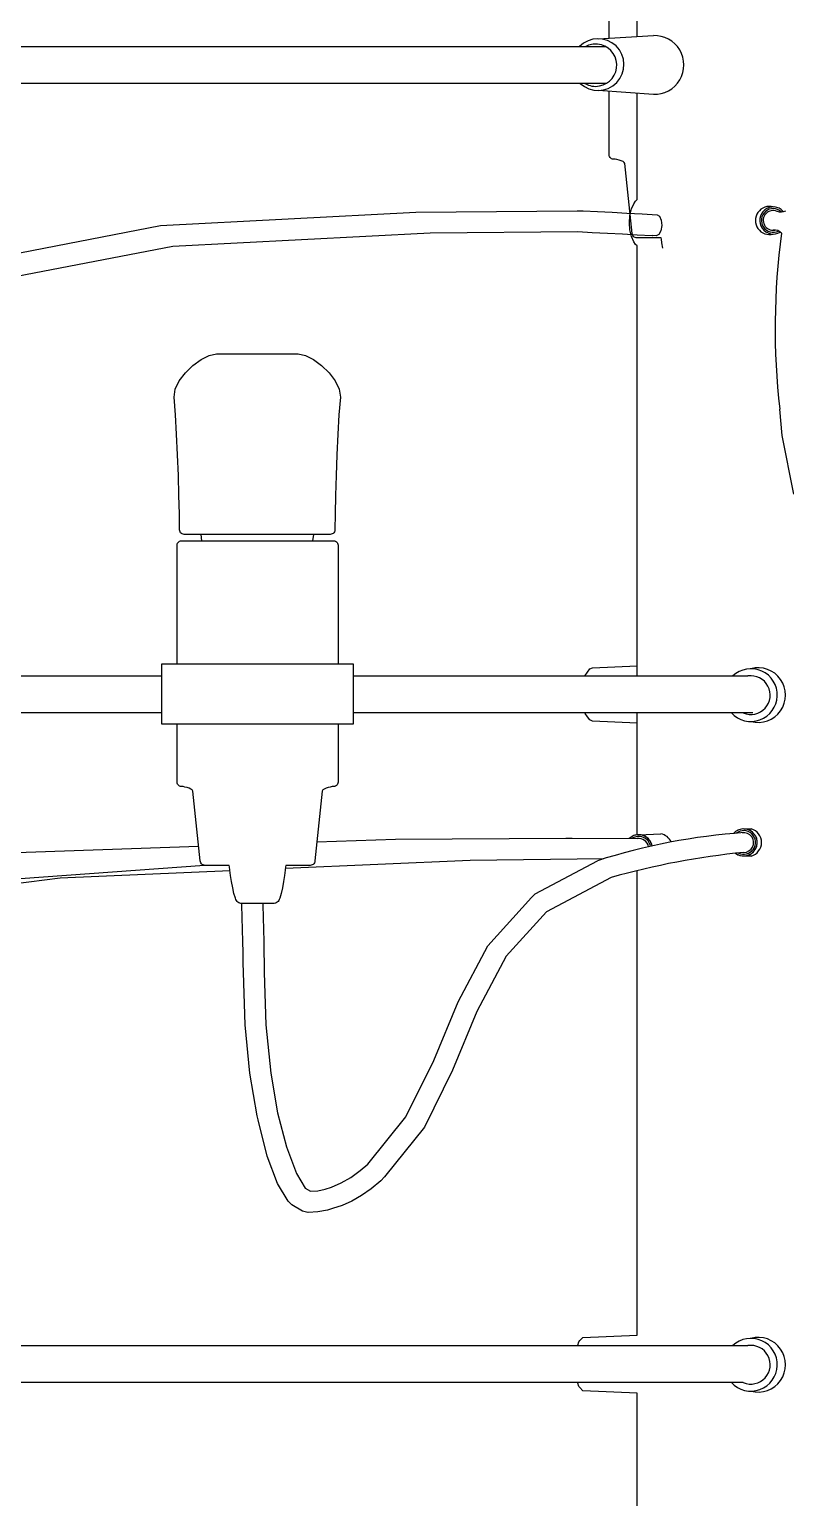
# Model space of a CAD drawing. Header units: millimetres. Extents: x 112 to 8820, y -2365 to 5002.
# Drawn here: x 1523.7 to 1634.3, y -480.4 to -265.7 of the extents above; entities that cross this region are included whole.
import ezdxf

# ---------------------------------------------------------------- set-up
doc = ezdxf.new("R2010")
doc.units = ezdxf.units.MM

# ---------------------------------------------------------------- blocks, each defined once
blk = doc.blocks.new('2097-30_el')
at = {"extrusion": (2.53485e-19, -0.001462, 0.999999)}
for p, q in [((-2.088, 39.732, 0.058), (-2.088, 44.813, 0.066)), ((-2.658, 39.697, 0.058), (-1.849, 39.742, 0.058)), ((-26.924, 39.582, 0.058), (-2.719, 39.582, 0.058)), ((-26.924, 39.582, 0.058), (-2.546, 39.582, 0.058)), ((-2.719, 39.041, 0.057), (-26.924, 39.041, 0.057)), ((-2.538, 39.041, 0.057), (-26.924, 39.041, 0.057)), ((-1.849, 38.883, 0.057), (-2.658, 38.938, 0.058)), ((-2.088, 37.344, 0.055), (-2.088, 38.899, 0.057)), ((-2.088, 37.344, 0.055), (-2.088, 38.899, 0.057)), ((-2.192, 37.111, 0.054), (-2.169, 37.207, 0.054)), ((-2.192, 37.111, 0.054), (-2.169, 37.207, 0.054)), ((-2.169, 37.207, 0.054), (-2.134, 37.283, 0.055)), ((-2.169, 37.207, 0.054), (-2.134, 37.283, 0.055)), ((-2.134, 37.283, 0.055), (-2.108, 37.322, 0.055)), ((-2.134, 37.283, 0.055), (-2.108, 37.322, 0.055)), ((-2.108, 37.322, 0.055), (-2.088, 37.344, 0.055)), ((-2.108, 37.322, 0.055), (-2.088, 37.344, 0.055)), ((-2.199, 37.005, 0.054), (-2.192, 37.111, 0.054)), ((-2.199, 37.005, 0.054), (-2.192, 37.111, 0.054)), ((-2.192, 36.899, 0.054), (-2.199, 37.005, 0.054)), ((-2.192, 36.899, 0.054), (-2.199, 37.005, 0.054)), ((-2.169, 36.803, 0.054), (-2.192, 36.899, 0.054)), ((-2.169, 36.803, 0.054), (-2.192, 36.899, 0.054)), ((-2.134, 36.727, 0.054), (-2.169, 36.803, 0.054)), ((-2.134, 36.727, 0.054), (-2.169, 36.803, 0.054)), ((-2.108, 36.688, 0.054), (-2.134, 36.727, 0.054)), ((-2.108, 36.688, 0.054), (-2.134, 36.727, 0.054)), ((-2.088, 36.666, 0.054), (-2.108, 36.688, 0.054)), ((-2.088, 36.666, 0.054), (-2.108, 36.688, 0.054)), ((-2.088, 30.525, 0.045), (-2.088, 36.666, 0.054)), ((-2.088, 30.376, 0.044), (-2.088, 36.666, 0.054)), ((-9.038, 30.376, 0.044), (-9.038, 30.556, 0.045)), ((-9.038, 30.556, 0.045), (-9.015, 30.556, 0.045)), ((-9.038, 29.669, 0.043), (-9.038, 30.556, 0.045)), ((-9.038, 30.556, 0.045), (-9.015, 30.556, 0.045)), ((-9.015, 30.556, 0.045), (-8.932, 30.556, 0.045)), ((-9.015, 30.556, 0.045), (-8.932, 30.556, 0.045)), ((-8.932, 30.556, 0.045), (-8.792, 30.556, 0.045)), ((-8.932, 30.556, 0.045), (-8.792, 30.556, 0.045)), ((-8.792, 30.556, 0.045), (-8.602, 30.556, 0.045)), ((-8.792, 30.556, 0.045), (-8.602, 30.556, 0.045)), ((-8.602, 30.556, 0.045), (-8.37, 30.556, 0.045)), ((-8.602, 30.556, 0.045), (-8.37, 30.556, 0.045)), ((-8.37, 30.556, 0.045), (-8.105, 30.556, 0.045)), ((-8.37, 30.556, 0.045), (-8.105, 30.556, 0.045)), ((-8.105, 30.556, 0.045), (-7.821, 30.556, 0.045)), ((-8.105, 30.556, 0.045), (-7.821, 30.556, 0.045)), ((-7.821, 30.556, 0.045), (-7.528, 30.556, 0.045)), ((-7.821, 30.556, 0.045), (-7.528, 30.556, 0.045)), ((-7.528, 30.556, 0.045), (-7.24, 30.556, 0.045)), ((-7.528, 30.556, 0.045), (-7.24, 30.556, 0.045)), ((-7.24, 30.556, 0.045), (-6.97, 30.556, 0.045)), ((-7.24, 30.556, 0.045), (-6.97, 30.556, 0.045)), ((-6.97, 30.556, 0.045), (-6.728, 30.556, 0.045)), ((-6.97, 30.556, 0.045), (-6.728, 30.556, 0.045)), ((-6.728, 30.556, 0.045), (-6.527, 30.556, 0.045)), ((-6.728, 30.556, 0.045), (-6.527, 30.556, 0.045)), ((-6.527, 30.556, 0.045), (-6.374, 30.556, 0.045)), ((-6.527, 30.556, 0.045), (-6.374, 30.556, 0.045)), ((-6.374, 30.556, 0.045), (-6.276, 30.556, 0.045)), ((-6.374, 30.556, 0.045), (-6.276, 30.556, 0.045)), ((-6.276, 30.556, 0.045), (-6.238, 30.556, 0.045)), ((-6.276, 30.556, 0.045), (-6.238, 30.556, 0.045)), ((-6.238, 30.556, 0.045), (-6.238, 29.669, 0.043)), ((-6.238, 30.556, 0.045), (-6.238, 29.669, 0.043)), ((-2.777, 30.478, 0.045), (-2.737, 30.497, 0.045)), ((-2.777, 30.478, 0.045), (-2.737, 30.497, 0.045)), ((-2.737, 30.497, 0.045), (-2.088, 30.525, 0.045)), ((-2.737, 30.497, 0.045), (-2.088, 30.525, 0.045)), ((-33.66, 30.376, 0.044), (-9.038, 30.376, 0.044)), ((-30.86, 30.376, 0.044), (-9.038, 30.376, 0.044)), ((-6.238, 30.376, 0.044), (-0.465, 30.376, 0.044)), ((-6.238, 30.376, 0.044), (-0.465, 30.376, 0.044)), ((-2.849, 30.376, 0.044), (-2.846, 30.384, 0.044)), ((-2.849, 30.376, 0.044), (-2.846, 30.384, 0.044)), ((-2.846, 30.384, 0.044), (-2.814, 30.433, 0.045)), ((-2.846, 30.384, 0.044), (-2.814, 30.433, 0.045)), ((-2.814, 30.433, 0.045), (-2.777, 30.478, 0.045)), ((-2.814, 30.433, 0.045), (-2.777, 30.478, 0.045)), ((-9.038, 29.835, 0.044), (-33.66, 29.835, 0.044)), ((-9.038, 29.835, 0.044), (-33.66, 29.835, 0.044)), ((-9.038, 29.669, 0.043), (-9.038, 29.835, 0.044)), ((-9.038, 29.669, 0.043), (-9.038, 29.835, 0.044)), ((-9.015, 29.669, 0.043), (-9.038, 29.669, 0.043)), ((-9.015, 29.669, 0.043), (-9.038, 29.669, 0.043)), ((-8.932, 29.669, 0.043), (-9.015, 29.669, 0.043)), ((-8.932, 29.669, 0.043), (-9.015, 29.669, 0.043)), ((-8.792, 29.669, 0.043), (-8.932, 29.669, 0.043)), ((-8.792, 29.669, 0.043), (-8.932, 29.669, 0.043)), ((-8.602, 29.669, 0.043), (-8.792, 29.669, 0.043)), ((-8.602, 29.669, 0.043), (-8.792, 29.669, 0.043)), ((-8.37, 29.669, 0.043), (-8.602, 29.669, 0.043)), ((-8.37, 29.669, 0.043), (-8.602, 29.669, 0.043)), ((-8.105, 29.669, 0.043), (-8.37, 29.669, 0.043)), ((-8.105, 29.669, 0.043), (-8.37, 29.669, 0.043)), ((-7.821, 29.669, 0.043), (-8.105, 29.669, 0.043)), ((-7.821, 29.669, 0.043), (-8.105, 29.669, 0.043)), ((-7.528, 29.669, 0.043), (-7.821, 29.669, 0.043)), ((-7.528, 29.669, 0.043), (-7.821, 29.669, 0.043)), ((-7.24, 29.669, 0.043), (-7.528, 29.669, 0.043)), ((-7.24, 29.669, 0.043), (-7.528, 29.669, 0.043)), ((-6.97, 29.669, 0.043), (-7.24, 29.669, 0.043)), ((-6.97, 29.669, 0.043), (-7.24, 29.669, 0.043)), ((-6.728, 29.669, 0.043), (-6.97, 29.669, 0.043)), ((-6.728, 29.669, 0.043), (-6.97, 29.669, 0.043)), ((-6.527, 29.669, 0.043), (-6.728, 29.669, 0.043)), ((-6.527, 29.669, 0.043), (-6.728, 29.669, 0.043)), ((-6.374, 29.669, 0.043), (-6.527, 29.669, 0.043)), ((-6.374, 29.669, 0.043), (-6.527, 29.669, 0.043)), ((-6.276, 29.669, 0.043), (-6.374, 29.669, 0.043)), ((-6.276, 29.669, 0.043), (-6.374, 29.669, 0.043)), ((-6.238, 29.669, 0.043), (-6.276, 29.669, 0.043)), ((-6.238, 29.669, 0.043), (-6.276, 29.669, 0.043)), ((-0.395, 29.835, 0.044), (-6.238, 29.835, 0.044)), ((-0.395, 29.835, 0.044), (-6.238, 29.835, 0.044)), ((-2.846, 29.827, 0.044), (-2.849, 29.835, 0.044)), ((-2.846, 29.827, 0.044), (-2.849, 29.835, 0.044)), ((-2.814, 29.778, 0.044), (-2.846, 29.827, 0.044)), ((-2.814, 29.778, 0.044), (-2.846, 29.827, 0.044)), ((-2.777, 29.733, 0.043), (-2.814, 29.778, 0.044)), ((-2.777, 29.733, 0.043), (-2.814, 29.778, 0.044)), ((-2.737, 29.714, 0.043), (-2.777, 29.733, 0.043)), ((-2.737, 29.714, 0.043), (-2.777, 29.733, 0.043)), ((-2.088, 29.686, 0.043), (-2.737, 29.714, 0.043)), ((-2.088, 29.686, 0.043), (-2.737, 29.714, 0.043)), ((-2.088, 29.686, 0.043), (-2.088, 29.835, 0.044)), ((-2.088, 28.197, 0.041), (-2.088, 29.686, 0.043)), ((-2.088, 28.052, 0.041), (-2.088, 29.686, 0.043)), ((-2.063, 28.054, 0.041), (-1.739, 28.068, 0.041)), ((-2.088, 20.735, 0.03), (-2.088, 27.528, 0.04)), ((-2.088, 20.735, 0.03), (-2.088, 27.528, 0.04)), ((-2.953, 20.589, 0.03), (-2.94, 20.638, 0.03)), ((-2.953, 20.589, 0.03), (-2.94, 20.638, 0.03)), ((-2.94, 20.638, 0.03), (-2.925, 20.655, 0.03)), ((-2.94, 20.638, 0.03), (-2.925, 20.655, 0.03)), ((-2.925, 20.655, 0.03), (-2.881, 20.702, 0.03)), ((-2.925, 20.655, 0.03), (-2.881, 20.702, 0.03)), ((-2.881, 20.702, 0.03), (-2.088, 20.735, 0.03)), ((-2.881, 20.702, 0.03), (-2.088, 20.735, 0.03)), ((-11.279, 20.582, 0.03), (-2.954, 20.582, 0.03)), ((-11.279, 20.582, 0.03), (-0.707, 20.582, 0.03)), ((-9.957, 20.582, 0.03), (-0.465, 20.582, 0.03)), ((-2.954, 20.582, 0.03), (-2.953, 20.589, 0.03)), ((-2.954, 20.582, 0.03), (-2.953, 20.589, 0.03)), ((-2.954, 20.041, 0.029), (-11.279, 20.041, 0.029)), ((-0.534, 20.041, 0.03), (-11.279, 20.041, 0.029)), ((-2.953, 20.034, 0.029), (-2.954, 20.041, 0.029)), ((-2.953, 20.034, 0.029), (-2.954, 20.041, 0.029)), ((-2.94, 19.985, 0.029), (-2.953, 20.034, 0.029)), ((-2.94, 19.985, 0.029), (-2.953, 20.034, 0.029)), ((-2.925, 19.968, 0.029), (-2.94, 19.985, 0.029)), ((-2.925, 19.968, 0.029), (-2.94, 19.985, 0.029)), ((-2.881, 19.921, 0.029), (-2.925, 19.968, 0.029)), ((-2.881, 19.921, 0.029), (-2.925, 19.968, 0.029)), ((-2.088, 19.888, 0.029), (-2.881, 19.921, 0.029)), ((-2.088, 19.888, 0.029), (-2.881, 19.921, 0.029)), ((-2.088, 18.411, 0.027), (-2.088, 19.888, 0.029)), ((-2.088, 18.411, 0.027), (-2.088, 19.888, 0.029)), ((-2.088, 18.195, 0.027), (-2.088, 18.411, 0.027))]:
    blk.add_line(p, q, dxfattribs=at)
at = {"extrusion": (-9.36861e-18, -0.001462, 0.999999)}
for p, q in [((-2.496, 39.706, 0.058), (-2.496, 40.488, 0.059)), ((-2.496, 38.001, 0.056), (-2.496, 38.927, 0.057)), ((-2.495, 37.986, 0.056), (-2.496, 38.001, 0.056)), ((-2.49, 37.972, 0.056), (-2.495, 37.986, 0.056)), ((-2.482, 37.96, 0.056), (-2.49, 37.972, 0.056)), ((-2.472, 37.949, 0.055), (-2.482, 37.96, 0.056)), ((-2.459, 37.942, 0.055), (-2.472, 37.949, 0.055)), ((-2.446, 37.937, 0.055), (-2.459, 37.942, 0.055)), ((-2.431, 37.935, 0.055), (-2.446, 37.937, 0.055)), ((-2.409, 37.933, 0.055), (-2.431, 37.935, 0.055)), ((-2.381, 37.929, 0.055), (-2.409, 37.933, 0.055)), ((-2.35, 37.921, 0.055), (-2.381, 37.929, 0.055)), ((-2.32, 37.911, 0.055), (-2.35, 37.921, 0.055)), ((-2.293, 37.899, 0.055), (-2.32, 37.911, 0.055)), ((-2.274, 37.885, 0.055), (-2.293, 37.899, 0.055)), ((-2.265, 37.87, 0.055), (-2.274, 37.885, 0.055)), ((-2.159, 36.847, 0.054), (-2.265, 37.87, 0.055)), ((-2.156, 36.832, 0.054), (-2.159, 36.847, 0.054)), ((-2.15, 36.818, 0.054), (-2.156, 36.832, 0.054)), ((-2.141, 36.806, 0.054), (-2.15, 36.818, 0.054)), ((-2.13, 36.796, 0.054), (-2.141, 36.806, 0.054)), ((-2.117, 36.789, 0.054), (-2.13, 36.796, 0.054)), ((-2.102, 36.784, 0.054), (-2.117, 36.789, 0.054)), ((-2.087, 36.782, 0.054), (-2.102, 36.784, 0.054)), ((-2.068, 36.782, 0.054), (-2.087, 36.782, 0.054)), ((-2.017, 36.782, 0.054), (-2.068, 36.782, 0.054)), ((-1.935, 36.782, 0.054), (-2.017, 36.782, 0.054)), ((-1.826, 36.782, 0.054), (-1.935, 36.782, 0.054)), ((-1.733, 36.782, 0.054), (-1.826, 36.782, 0.054)), ((-1.73, 36.763, 0.054), (-1.733, 36.782, 0.054)), ((-1.723, 36.71, 0.054), (-1.73, 36.763, 0.054)), ((-1.712, 36.635, 0.054), (-1.723, 36.71, 0.054))]:
    blk.add_line(p, q, dxfattribs=at)
at = {"extrusion": (6.18747e-19, -0.001462, 0.999999)}
for p, q in [((-9.06, 36.967, 0.054), (-5.321, 37.162, 0.054)), ((-5.321, 37.162, 0.054), (-2.962, 37.181, 0.054)), ((-2.962, 37.181, 0.054), (-2.95, 37.18, 0.054)), ((-2.95, 37.18, 0.054), (-2.875, 37.181, 0.054)), ((-2.875, 37.181, 0.054), (-2.664, 37.169, 0.054)), ((-2.664, 37.169, 0.054), (-2.452, 37.158, 0.054)), ((-2.452, 37.158, 0.054), (-2.235, 37.146, 0.054)), ((-11.589, 36.472, 0.053), (-9.06, 36.967, 0.054)), ((-2.235, 37.146, 0.054), (-2.015, 37.135, 0.054)), ((-2.015, 37.135, 0.054), (-1.792, 37.123, 0.054)), ((-1.792, 37.123, 0.054), (-1.757, 37.1, 0.054)), ((-1.757, 37.1, 0.054), (-1.733, 37.042, 0.054)), ((-1.727, 36.964, 0.054), (-1.741, 36.887, 0.054)), ((-1.733, 37.042, 0.054), (-1.727, 36.964, 0.054)), ((-5.112, 36.852, 0.054), (-8.879, 36.658, 0.054)), ((-2.952, 36.87, 0.054), (-5.112, 36.852, 0.054)), ((-2.743, 36.859, 0.054), (-2.952, 36.87, 0.054)), ((-2.521, 36.847, 0.054), (-2.743, 36.859, 0.054)), ((-2.301, 36.836, 0.054), (-2.521, 36.847, 0.054)), ((-2.084, 36.824, 0.054), (-2.301, 36.836, 0.054)), ((-1.867, 36.813, 0.054), (-2.084, 36.824, 0.054)), ((-1.862, 36.816, 0.054), (-1.867, 36.813, 0.054)), ((-1.808, 36.813, 0.054), (-1.862, 36.816, 0.054)), ((-1.771, 36.832, 0.054), (-1.808, 36.813, 0.054)), ((-1.741, 36.887, 0.054), (-1.771, 36.832, 0.054)), ((-8.879, 36.658, 0.054), (-11.415, 36.171, 0.053))]:
    blk.add_line(p, q, dxfattribs=at)
at = {"extrusion": (7.10779e-18, -0.001462, 0.999999)}
for p, q in [((-8.583, 34.919, 0.051), (-8.463, 35.006, 0.051)), ((-8.463, 35.006, 0.051), (-8.344, 35.064, 0.051)), ((-8.344, 35.064, 0.051), (-8.239, 35.086, 0.051)), ((-8.239, 35.086, 0.051), (-8.221, 35.086, 0.051)), ((-8.221, 35.086, 0.051), (-8.166, 35.086, 0.051)), ((-8.166, 35.086, 0.051), (-8.078, 35.086, 0.051)), ((-8.078, 35.086, 0.051), (-7.963, 35.086, 0.051)), ((-7.963, 35.086, 0.051), (-7.827, 35.086, 0.051)), ((-7.827, 35.086, 0.051), (-7.68, 35.086, 0.051)), ((-7.68, 35.086, 0.051), (-7.529, 35.086, 0.051)), ((-7.529, 35.086, 0.051), (-7.386, 35.086, 0.051)), ((-7.386, 35.086, 0.051), (-7.259, 35.086, 0.051)), ((-7.259, 35.086, 0.051), (-7.155, 35.086, 0.051)), ((-7.155, 35.086, 0.051), (-7.082, 35.086, 0.051)), ((-7.082, 35.086, 0.051), (-7.044, 35.086, 0.051)), ((-7.044, 35.086, 0.051), (-7.043, 35.086, 0.051)), ((-7.043, 35.086, 0.051), (-6.939, 35.064, 0.051)), ((-6.939, 35.064, 0.051), (-6.821, 35.006, 0.051)), ((-6.821, 35.006, 0.051), (-6.701, 34.919, 0.051)), ((-8.785, 34.693, 0.051), (-8.694, 34.812, 0.051)), ((-8.694, 34.812, 0.051), (-8.583, 34.919, 0.051)), ((-6.701, 34.919, 0.051), (-6.591, 34.812, 0.051)), ((-6.591, 34.812, 0.051), (-6.501, 34.693, 0.051)), ((-8.844, 34.57, 0.051), (-8.785, 34.693, 0.051)), ((-6.501, 34.693, 0.051), (-6.443, 34.57, 0.051)), ((-8.859, 34.452, 0.05), (-8.844, 34.57, 0.051)), ((-8.839, 34.196, 0.05), (-8.859, 34.452, 0.05)), ((-6.427, 34.452, 0.05), (-6.447, 34.196, 0.05)), ((-6.443, 34.57, 0.051), (-6.427, 34.452, 0.05)), ((-8.822, 33.912, 0.05), (-8.839, 34.196, 0.05)), ((-6.447, 34.196, 0.05), (-6.464, 33.912, 0.05)), ((-8.808, 33.612, 0.049), (-8.822, 33.912, 0.05)), ((-6.464, 33.912, 0.05), (-6.478, 33.612, 0.049)), ((-8.796, 33.309, 0.049), (-8.808, 33.612, 0.049)), ((-6.478, 33.612, 0.049), (-6.49, 33.309, 0.049)), ((-8.788, 33.016, 0.048), (-8.796, 33.309, 0.049)), ((-6.49, 33.309, 0.049), (-6.498, 33.016, 0.048)), ((-8.782, 32.746, 0.048), (-8.788, 33.016, 0.048)), ((-6.498, 33.016, 0.048), (-6.504, 32.746, 0.048)), ((-8.779, 32.512, 0.048), (-8.782, 32.746, 0.048)), ((-6.504, 32.746, 0.048), (-6.507, 32.512, 0.048)), ((-8.777, 32.497, 0.048), (-8.779, 32.512, 0.048)), ((-8.771, 32.483, 0.047), (-8.777, 32.497, 0.048)), ((-8.763, 32.471, 0.047), (-8.771, 32.483, 0.047)), ((-8.752, 32.461, 0.047), (-8.763, 32.471, 0.047)), ((-8.74, 32.453, 0.047), (-8.752, 32.461, 0.047)), ((-8.725, 32.449, 0.047), (-8.74, 32.453, 0.047)), ((-8.71, 32.447, 0.047), (-8.725, 32.449, 0.047)), ((-8.677, 32.447, 0.047), (-8.71, 32.447, 0.047)), ((-8.58, 32.447, 0.047), (-8.677, 32.447, 0.047)), ((-6.82, 32.447, 0.047), (-8.58, 32.447, 0.047)), ((-8.451, 32.354, 0.047), (-8.464, 32.447, 0.047)), ((-6.82, 32.447, 0.047), (-6.833, 32.354, 0.047)), ((-6.776, 32.447, 0.047), (-6.82, 32.447, 0.047)), ((-6.645, 32.447, 0.047), (-6.776, 32.447, 0.047)), ((-6.577, 32.447, 0.047), (-6.645, 32.447, 0.047)), ((-6.576, 32.447, 0.047), (-6.577, 32.447, 0.047)), ((-6.56, 32.449, 0.047), (-6.576, 32.447, 0.047)), ((-6.546, 32.453, 0.047), (-6.56, 32.449, 0.047)), ((-6.533, 32.461, 0.047), (-6.546, 32.453, 0.047)), ((-6.523, 32.471, 0.047), (-6.533, 32.461, 0.047)), ((-6.514, 32.483, 0.047), (-6.523, 32.471, 0.047)), ((-6.509, 32.497, 0.048), (-6.514, 32.483, 0.047)), ((-6.507, 32.512, 0.048), (-6.509, 32.497, 0.048))]:
    blk.add_line(p, q, dxfattribs=at)
at = {"extrusion": (8.13041e-19, -0.001462, 0.999999)}
for p, q in [((0.037, 33.891, 0.05), (0, 34.276, 0.05)), ((0.206, 33.036, 0.048), (0.037, 33.891, 0.05))]:
    blk.add_line(p, q, dxfattribs=at)
at = {"extrusion": (-8.66594e-18, -0.001462, 0.999999)}
for p, q in [((-8.815, 32.288, 0.047), (-8.813, 32.303, 0.047)), ((-8.815, 30.556, 0.045), (-8.815, 32.288, 0.047)), ((-8.813, 32.303, 0.047), (-8.808, 32.317, 0.047)), ((-8.808, 32.317, 0.047), (-8.801, 32.329, 0.047)), ((-8.801, 32.329, 0.047), (-8.791, 32.339, 0.047)), ((-8.791, 32.339, 0.047), (-8.778, 32.347, 0.047)), ((-8.778, 32.347, 0.047), (-8.765, 32.352, 0.047)), ((-8.765, 32.352, 0.047), (-8.749, 32.354, 0.047)), ((-8.749, 32.354, 0.047), (-8.731, 32.354, 0.047)), ((-8.731, 32.354, 0.047), (-8.665, 32.354, 0.047)), ((-8.665, 32.354, 0.047), (-8.554, 32.354, 0.047)), ((-8.554, 32.354, 0.047), (-8.403, 32.354, 0.047)), ((-8.403, 32.354, 0.047), (-8.219, 32.354, 0.047)), ((-8.219, 32.354, 0.047), (-8.009, 32.354, 0.047)), ((-8.009, 32.354, 0.047), (-7.783, 32.354, 0.047)), ((-7.783, 32.354, 0.047), (-7.551, 32.354, 0.047)), ((-7.551, 32.354, 0.047), (-7.322, 32.354, 0.047)), ((-7.322, 32.354, 0.047), (-7.107, 32.354, 0.047)), ((-7.107, 32.354, 0.047), (-6.916, 32.354, 0.047)), ((-6.916, 32.354, 0.047), (-6.756, 32.354, 0.047)), ((-6.756, 32.354, 0.047), (-6.634, 32.354, 0.047)), ((-6.634, 32.354, 0.047), (-6.557, 32.354, 0.047)), ((-6.557, 32.354, 0.047), (-6.526, 32.354, 0.047)), ((-6.526, 32.354, 0.047), (-6.511, 32.352, 0.047)), ((-6.511, 32.352, 0.047), (-6.497, 32.347, 0.047)), ((-6.497, 32.347, 0.047), (-6.485, 32.339, 0.047)), ((-6.485, 32.339, 0.047), (-6.475, 32.329, 0.047)), ((-6.475, 32.329, 0.047), (-6.467, 32.317, 0.047)), ((-6.467, 32.317, 0.047), (-6.462, 32.303, 0.047)), ((-6.462, 32.303, 0.047), (-6.461, 32.288, 0.047)), ((-6.461, 32.288, 0.047), (-6.461, 30.556, 0.045)), ((-8.815, 28.824, 0.042), (-8.815, 29.669, 0.043)), ((-6.461, 29.669, 0.043), (-6.461, 28.824, 0.042)), ((-8.813, 28.809, 0.042), (-8.815, 28.824, 0.042)), ((-8.808, 28.795, 0.042), (-8.813, 28.809, 0.042)), ((-8.801, 28.783, 0.042), (-8.808, 28.795, 0.042)), ((-8.791, 28.773, 0.042), (-8.801, 28.783, 0.042)), ((-6.475, 28.783, 0.042), (-6.485, 28.773, 0.042)), ((-6.467, 28.795, 0.042), (-6.475, 28.783, 0.042)), ((-6.462, 28.809, 0.042), (-6.467, 28.795, 0.042)), ((-6.461, 28.824, 0.042), (-6.462, 28.809, 0.042)), ((-8.778, 28.765, 0.042), (-8.791, 28.773, 0.042)), ((-8.765, 28.76, 0.042), (-8.778, 28.765, 0.042)), ((-8.749, 28.759, 0.042), (-8.765, 28.76, 0.042)), ((-8.728, 28.757, 0.042), (-8.749, 28.759, 0.042)), ((-8.7, 28.752, 0.042), (-8.728, 28.757, 0.042)), ((-8.669, 28.745, 0.042), (-8.7, 28.752, 0.042)), ((-8.639, 28.735, 0.042), (-8.669, 28.745, 0.042)), ((-8.612, 28.722, 0.042), (-8.639, 28.735, 0.042)), ((-8.593, 28.709, 0.042), (-8.612, 28.722, 0.042)), ((-8.584, 28.693, 0.042), (-8.593, 28.709, 0.042)), ((-8.478, 27.671, 0.04), (-8.584, 28.693, 0.042)), ((-6.692, 28.693, 0.042), (-6.798, 27.671, 0.04)), ((-6.683, 28.709, 0.042), (-6.692, 28.693, 0.042)), ((-6.664, 28.722, 0.042), (-6.683, 28.709, 0.042)), ((-6.637, 28.735, 0.042), (-6.664, 28.722, 0.042)), ((-6.607, 28.745, 0.042), (-6.637, 28.735, 0.042)), ((-6.576, 28.752, 0.042), (-6.607, 28.745, 0.042)), ((-6.548, 28.757, 0.042), (-6.576, 28.752, 0.042)), ((-6.526, 28.759, 0.042), (-6.548, 28.757, 0.042)), ((-6.511, 28.76, 0.042), (-6.526, 28.759, 0.042)), ((-6.497, 28.765, 0.042), (-6.511, 28.76, 0.042)), ((-6.485, 28.773, 0.042), (-6.497, 28.765, 0.042)), ((-8.475, 27.656, 0.04), (-8.478, 27.671, 0.04)), ((-8.469, 27.642, 0.04), (-8.475, 27.656, 0.04)), ((-8.46, 27.63, 0.04), (-8.469, 27.642, 0.04)), ((-8.449, 27.62, 0.04), (-8.46, 27.63, 0.04)), ((-8.436, 27.612, 0.04), (-8.449, 27.62, 0.04)), ((-8.421, 27.607, 0.04), (-8.436, 27.612, 0.04)), ((-8.406, 27.606, 0.04), (-8.421, 27.607, 0.04)), ((-8.393, 27.606, 0.04), (-8.406, 27.606, 0.04)), ((-8.348, 27.606, 0.04), (-8.393, 27.606, 0.04)), ((-8.271, 27.606, 0.04), (-8.348, 27.606, 0.04)), ((-8.167, 27.606, 0.04), (-8.271, 27.606, 0.04)), ((-8.052, 27.606, 0.04), (-8.167, 27.606, 0.04)), ((-8.049, 27.586, 0.04), (-8.052, 27.606, 0.04)), ((-8.042, 27.534, 0.04), (-8.049, 27.586, 0.04)), ((-8.032, 27.459, 0.04), (-8.042, 27.534, 0.04)), ((-7.234, 27.534, 0.04), (-7.244, 27.459, 0.04)), ((-7.227, 27.586, 0.04), (-7.234, 27.534, 0.04)), ((-7.224, 27.606, 0.04), (-7.227, 27.586, 0.04)), ((-7.139, 27.606, 0.04), (-7.224, 27.606, 0.04)), ((-7.028, 27.606, 0.04), (-7.139, 27.606, 0.04)), ((-6.945, 27.606, 0.04), (-7.028, 27.606, 0.04)), ((-6.891, 27.606, 0.04), (-6.945, 27.606, 0.04)), ((-6.87, 27.606, 0.04), (-6.891, 27.606, 0.04)), ((-6.854, 27.607, 0.04), (-6.87, 27.606, 0.04)), ((-6.84, 27.612, 0.04), (-6.854, 27.607, 0.04)), ((-6.827, 27.62, 0.04), (-6.84, 27.612, 0.04)), ((-6.816, 27.63, 0.04), (-6.827, 27.62, 0.04)), ((-6.807, 27.642, 0.04), (-6.816, 27.63, 0.04)), ((-6.801, 27.656, 0.04), (-6.807, 27.642, 0.04)), ((-6.798, 27.671, 0.04), (-6.801, 27.656, 0.04)), ((-8.018, 27.37, 0.04), (-8.032, 27.459, 0.04)), ((-8.001, 27.279, 0.04), (-8.018, 27.37, 0.04)), ((-7.983, 27.193, 0.04), (-8.001, 27.279, 0.04)), ((-7.275, 27.279, 0.04), (-7.293, 27.193, 0.04)), ((-7.258, 27.37, 0.04), (-7.275, 27.279, 0.04)), ((-7.244, 27.459, 0.04), (-7.258, 27.37, 0.04)), ((-7.963, 27.124, 0.04), (-7.983, 27.193, 0.04)), ((-7.956, 27.107, 0.04), (-7.963, 27.124, 0.04)), ((-7.947, 27.091, 0.04), (-7.956, 27.107, 0.04)), ((-7.937, 27.077, 0.04), (-7.947, 27.091, 0.04)), ((-7.925, 27.066, 0.04), (-7.937, 27.077, 0.04)), ((-7.912, 27.057, 0.04), (-7.925, 27.066, 0.04)), ((-7.351, 27.066, 0.04), (-7.364, 27.057, 0.04)), ((-7.339, 27.077, 0.04), (-7.351, 27.066, 0.04)), ((-7.329, 27.091, 0.04), (-7.339, 27.077, 0.04)), ((-7.32, 27.107, 0.04), (-7.329, 27.091, 0.04)), ((-7.313, 27.124, 0.04), (-7.32, 27.107, 0.04)), ((-7.293, 27.193, 0.04), (-7.313, 27.124, 0.04)), ((-7.898, 27.051, 0.04), (-7.912, 27.057, 0.04)), ((-7.883, 27.049, 0.04), (-7.898, 27.051, 0.04)), ((-7.879, 27.049, 0.04), (-7.883, 27.049, 0.04)), ((-7.864, 27.049, 0.04), (-7.879, 27.049, 0.04)), ((-7.84, 27.049, 0.04), (-7.864, 27.049, 0.04)), ((-7.807, 27.049, 0.04), (-7.84, 27.049, 0.04)), ((-7.766, 27.049, 0.04), (-7.807, 27.049, 0.04)), ((-7.72, 27.049, 0.04), (-7.766, 27.049, 0.04)), ((-7.67, 27.049, 0.04), (-7.72, 27.049, 0.04)), ((-7.619, 27.049, 0.04), (-7.67, 27.049, 0.04)), ((-7.568, 27.049, 0.04), (-7.619, 27.049, 0.04)), ((-7.521, 27.049, 0.04), (-7.568, 27.049, 0.04)), ((-7.479, 27.049, 0.04), (-7.521, 27.049, 0.04)), ((-7.443, 27.049, 0.04), (-7.479, 27.049, 0.04)), ((-7.417, 27.049, 0.04), (-7.443, 27.049, 0.04)), ((-7.399, 27.049, 0.04), (-7.417, 27.049, 0.04)), ((-7.393, 27.049, 0.04), (-7.399, 27.049, 0.04)), ((-7.378, 27.051, 0.04), (-7.393, 27.049, 0.04)), ((-7.364, 27.057, 0.04), (-7.378, 27.051, 0.04))]:
    blk.add_line(p, q, dxfattribs=at)
for p, q in [((-0.528, 28.139, -0.163), (-0.418, 28.139, -0.163)), ((-0.528, 27.743, -0.163), (-0.418, 27.743, -0.163))]:
    blk.add_line(p, q)
at = {"extrusion": (5.06096e-19, -0.001462, 0.999999)}
for p, q in [((-6.769, 27.948, 0.041), (-5.621, 27.988, 0.041)), ((-5.621, 27.988, 0.041), (-3.13, 28.006, 0.041)), ((-3.13, 28.006, 0.041), (-3.035, 28.002, 0.041)), ((-3.035, 28.002, 0.041), (-2.085, 27.998, 0.244)), ((-13.065, 27.729, 0.041), (-8.501, 27.888, 0.041)), ((-2.572, 27.703, 0.202), (-4.529, 27.678, 0.04)), ((-8.041, 27.526, 0.04), (-10.524, 27.419, 0.04)), ((-4.529, 27.678, 0.04), (-7.23, 27.561, 0.04)), ((-3.578, 27.19, 0.04), (-2.668, 27.673, 0.04)), ((-10.524, 27.419, 0.04), (-14.578, 26.903, 0.039)), ((-2.466, 27.429, 0.04), (-3.412, 26.927, 0.039)), ((-4.272, 26.43, 0.039), (-3.632, 27.134, 0.04)), ((-3.632, 27.134, 0.04), (-3.578, 27.19, 0.04)), ((-7.866, 27.028, 0.04), (-7.866, 27.049, 0.04)), ((-7.861, 26.845, 0.039), (-7.866, 27.028, 0.04)), ((-7.856, 26.666, 0.039), (-7.861, 26.845, 0.039)), ((-7.561, 27.049, 0.04), (-7.56, 27.028, 0.04)), ((-7.56, 27.028, 0.04), (-7.555, 26.845, 0.039)), ((-7.555, 26.845, 0.039), (-7.551, 26.666, 0.039)), ((-3.412, 26.927, 0.039), (-4, 26.28, 0.038)), ((-7.852, 26.493, 0.039), (-7.856, 26.666, 0.039)), ((-7.551, 26.666, 0.039), (-7.547, 26.493, 0.039)), ((-7.849, 26.331, 0.039), (-7.852, 26.493, 0.039)), ((-7.547, 26.493, 0.039), (-7.544, 26.331, 0.039)), ((-4.706, 25.611, 0.037), (-4.272, 26.43, 0.039)), ((-7.847, 26.179, 0.038), (-7.849, 26.331, 0.039)), ((-7.544, 26.331, 0.039), (-7.542, 26.179, 0.038)), ((-4, 26.28, 0.038), (-4.432, 25.467, 0.037)), ((-7.846, 26.041, 0.038), (-7.847, 26.179, 0.038)), ((-7.82, 25.272, 0.037), (-7.846, 26.041, 0.038)), ((-7.542, 26.179, 0.038), (-7.541, 26.041, 0.038)), ((-7.541, 26.041, 0.038), (-7.515, 25.272, 0.037)), ((-5.062, 24.753, 0.036), (-4.706, 25.611, 0.037)), ((-4.432, 25.467, 0.037), (-4.787, 24.609, 0.036)), ((-7.749, 24.565, 0.036), (-7.82, 25.272, 0.037)), ((-7.515, 25.272, 0.037), (-7.443, 24.565, 0.036)), ((-5.467, 23.927, 0.035), (-5.062, 24.753, 0.036)), ((-7.642, 23.942, 0.035), (-7.749, 24.565, 0.036)), ((-7.443, 24.565, 0.036), (-7.344, 23.988, 0.035)), ((-4.787, 24.609, 0.036), (-5.195, 23.777, 0.035)), ((-7.63, 23.883, 0.035), (-7.642, 23.942, 0.035)), ((-7.496, 23.355, 0.034), (-7.63, 23.883, 0.035)), ((-7.344, 23.988, 0.035), (-7.217, 23.489, 0.034)), ((-6.027, 23.234, 0.034), (-5.467, 23.927, 0.035)), ((-5.195, 23.777, 0.035), (-5.783, 23.048, 0.034)), ((-7.217, 23.489, 0.034), (-7.07, 23.098, 0.034)), ((-7.345, 22.952, 0.034), (-7.496, 23.355, 0.034)), ((-6.137, 23.141, 0.034), (-6.027, 23.234, 0.034)), ((-7.07, 23.098, 0.034), (-6.941, 22.886, 0.033)), ((-6.415, 22.962, 0.034), (-6.276, 23.042, 0.034)), ((-6.276, 23.042, 0.034), (-6.137, 23.141, 0.034)), ((-5.837, 22.992, 0.034), (-5.978, 22.874, 0.033)), ((-5.783, 23.048, 0.034), (-5.837, 22.992, 0.034)), ((-7.188, 22.696, 0.033), (-7.345, 22.952, 0.034)), ((-6.941, 22.886, 0.033), (-6.864, 22.841, 0.033)), ((-6.864, 22.841, 0.033), (-6.758, 22.848, 0.033)), ((-6.758, 22.848, 0.033), (-6.647, 22.869, 0.033)), ((-6.647, 22.869, 0.033), (-6.555, 22.899, 0.033)), ((-6.555, 22.899, 0.033), (-6.415, 22.962, 0.034)), ((-6.118, 22.775, 0.033), (-6.258, 22.694, 0.033)), ((-5.978, 22.874, 0.033), (-6.118, 22.775, 0.033)), ((-7.135, 22.64, 0.033), (-7.188, 22.696, 0.033)), ((-6.981, 22.549, 0.033), (-7.135, 22.64, 0.033)), ((-6.905, 22.528, 0.033), (-6.981, 22.549, 0.033)), ((-6.616, 22.564, 0.033), (-6.757, 22.537, 0.033)), ((-6.54, 22.585, 0.033), (-6.616, 22.564, 0.033)), ((-6.399, 22.63, 0.033), (-6.54, 22.585, 0.033)), ((-6.258, 22.694, 0.033), (-6.399, 22.63, 0.033)), ((-6.898, 22.528, 0.033), (-6.905, 22.528, 0.033)), ((-6.757, 22.537, 0.033), (-6.898, 22.528, 0.033))]:
    blk.add_line(p, q, dxfattribs=at)
at = {"extrusion": (4.34812e-18, -0.001462, 0.999999)}
blk.add_line((-8.413, 27.604, 0.04), (-18.071, 26.903, 0.039), dxfattribs=at)
for centre, radius, start, end in [((-1.833, 39.313, -0.026), 0.43, 267.8485, 92.1515), ((-2.658, 39.318, 0.058), 0.379, 226.4486, 135.6176), ((-2.693, 39.309, 0.058), 0.309, 84.7144, 117.7177), ((-2.693, 39.309, 0.058), 0.309, 280.425, 84.7144), ((-2.693, 39.309, 0.058), 0.309, 239.4916, 280.425), ((-0.151, 37.038, 0.152), 0.206, 74.5834, 285.4166), ((-0.096, 37.038, 0.152), 0.198, 42.4889, 300.991), ((-0.096, 37.038, 0.152), 0.198, 42.4505, 300.991), ((-0.096, 37.038, 0.152), 0.173, 47.3012, 296.6952), ((-0.097, 37.039, 0.355), 0.145, 66.3519, 278.7552), ((0.012, 37.35, 0.054), 0.185, 254.1746, 293.8061), ((-0.075, 36.764, 0.253), 0.133, 41.2857, 99.1899), ((10.418, 35.463, 0.05), 10.486, 172.3938, 186.4976), ((-0.316, 30.096, 0.044), 0.4, 254.5834, 105.4166), ((-0.423, 30.096, 0.044), 0.386, 222.4505, 133.4342), ((-0.423, 30.096, 0.044), 0.283, 246.7926, 98.5766), ((-0.528, 27.941, -0.163), 0.198, 233.0518, 138.3503), ((-0.528, 27.941, -0.163), 0.198, 233.0518, 120.991), ((-0.473, 27.941, -0.163), 0.206, 285.4166, 74.5834), ((0.111, 18.992, 0.04), 9.115, 94.0076, 107.7529), ((-2.063, 27.856, 0.041), 0.198, 9.8332, 134.0996), ((-2.063, 27.856, 0.041), 0.198, 9.8332, 120.991), ((-2.063, 27.856, 0.041), 0.173, 9.4231, 124.6475), ((-2.063, 27.854, 0.244), 0.145, 9.2984, 98.7552), ((-1.784, 27.856, 0.041), 0.217, 24.9917, 77.9974), ((-0.528, 27.941, -0.163), 0.173, 243.0295, 128.5564), ((-0.527, 27.94, 0.04), 0.145, 270, 98.7552), ((0.569, 16.677, 0.041), 11.172, 95.6315, 105.7648), ((-0.423, 20.302, 0.03), 0.386, 222.4505, 133.4342), ((-0.316, 20.302, 0.03), 0.4, 254.5834, 105.4166), ((-0.423, 20.302, 0.03), 0.283, 246.7926, 98.5766)]:
    blk.add_arc(centre, radius, start, end)

msp = doc.modelspace()

# ---------------------------------------------------------------- block references
at = {"color": 0, "xscale": 10, "yscale": 10, "zscale": 10}
msp.add_blockref('2097-30_el', (1633.49, -664.02, -1.52), dxfattribs=at)

doc.saveas('drawing.dxf')
